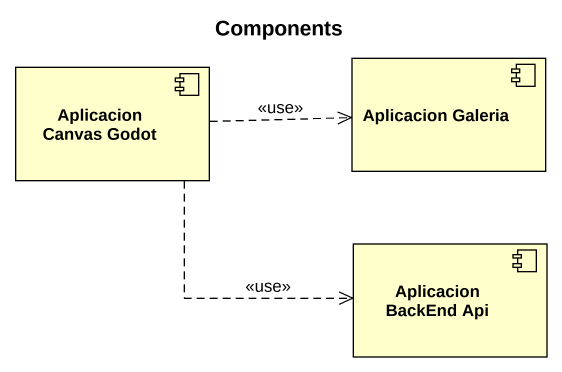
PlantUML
@startuml
title Components
component "Aplicacion Canvas Godot" as Aplicacion_Canvas_Godot
component "Aplicacion Galeria" as Aplicacion_Galeria
component "Aplicacion BackEnd Api" as Aplicacion_BackEnd_Api
Aplicacion_Canvas_Godot .right.> Aplicacion_Galeria : <<use>>
Aplicacion_Canvas_Godot .right.> Aplicacion_BackEnd_Api : <<use>>
@enduml
